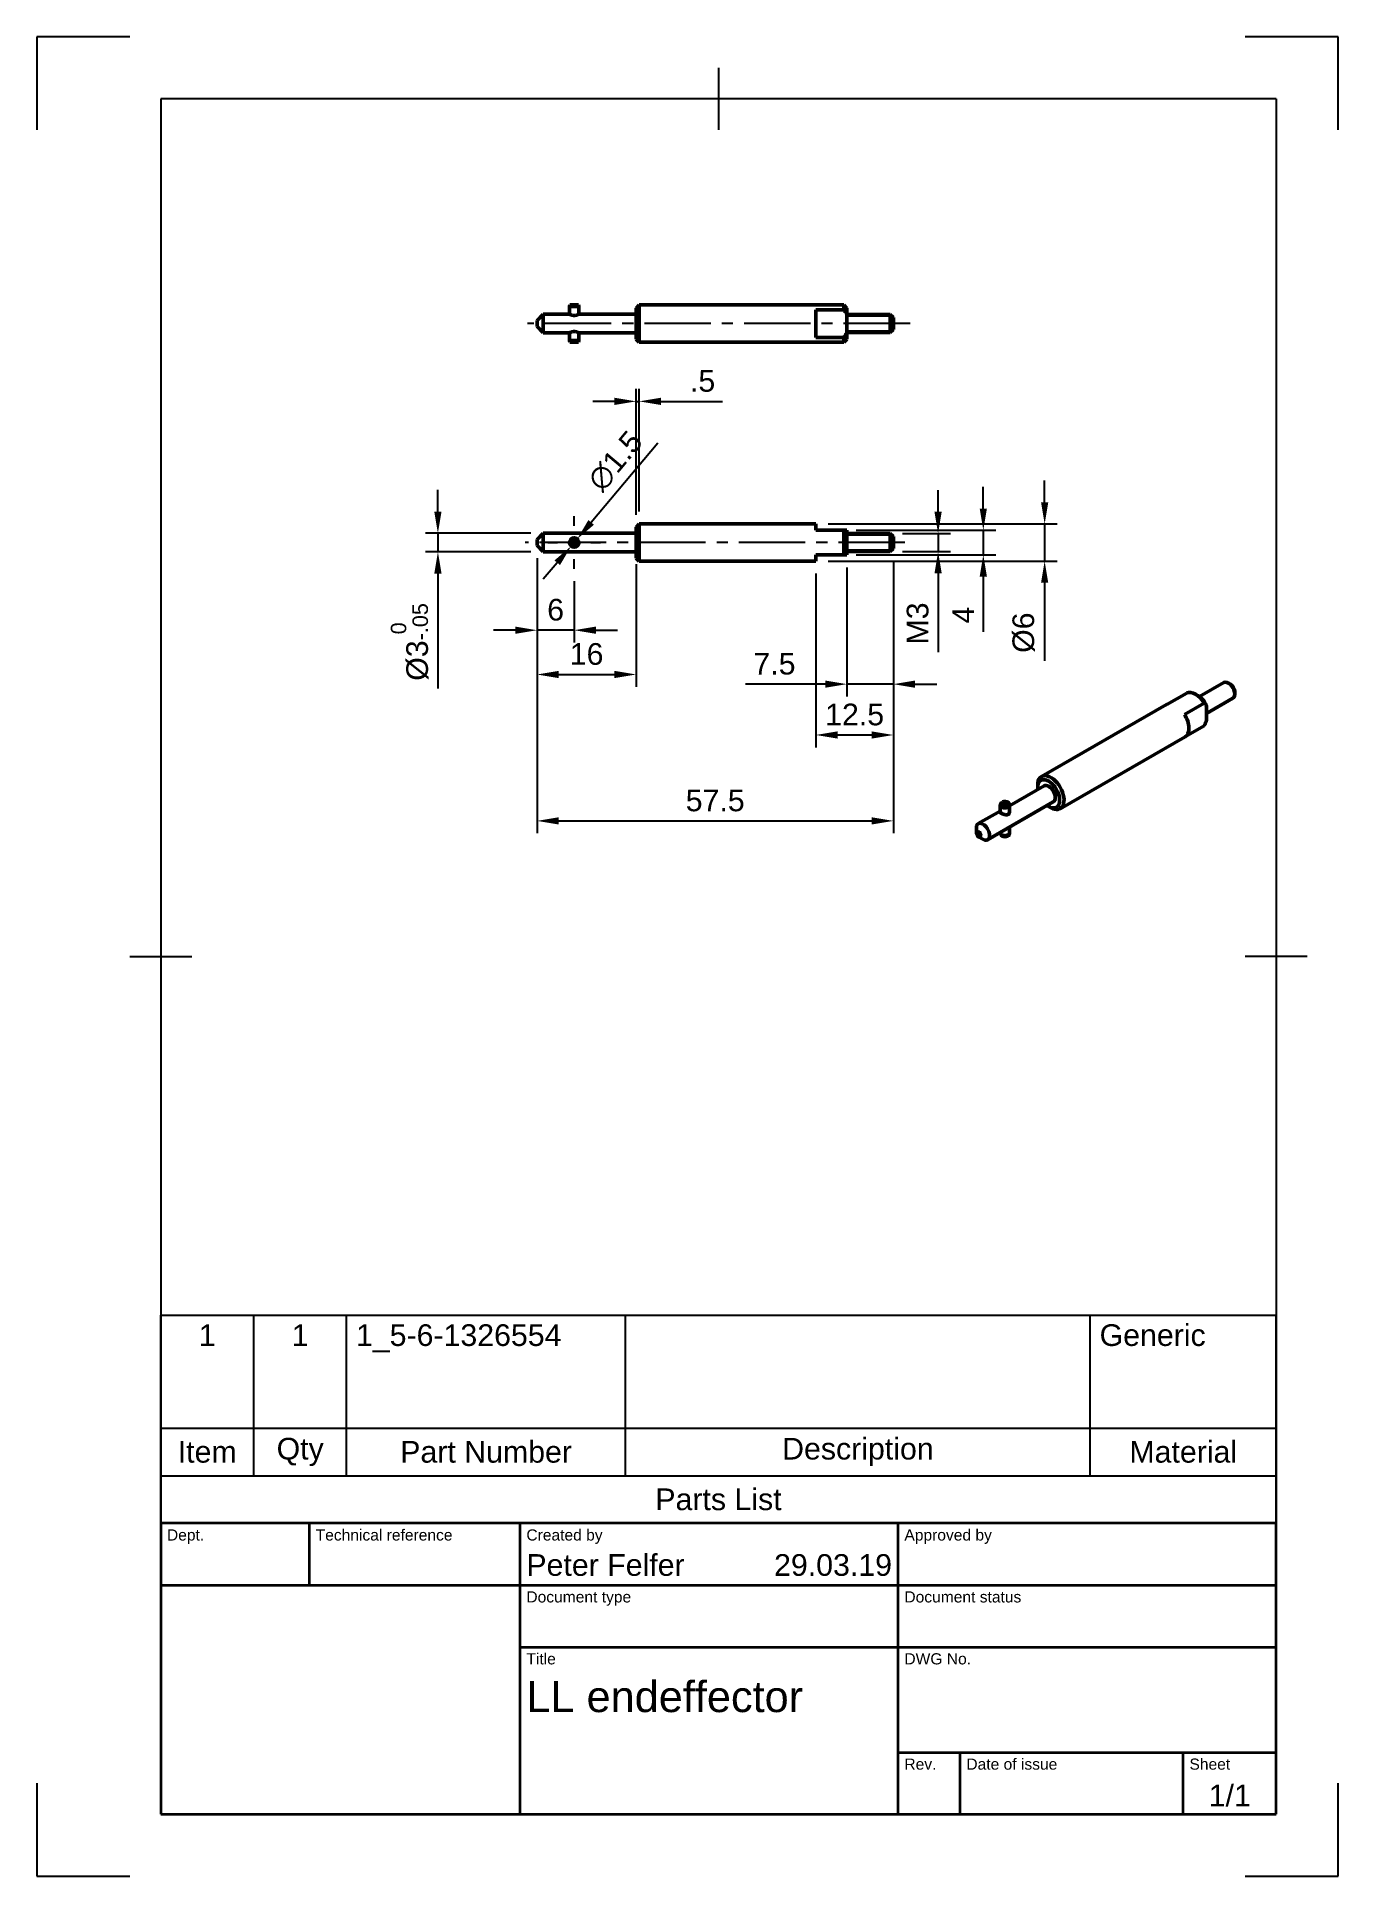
# Model space of a CAD drawing. Header units: millimetres. Extents: x 0 to 210, y 0 to 297.
import ezdxf
from ezdxf.enums import TextEntityAlignment as Align

# ---------------------------------------------------------------- set-up
doc = ezdxf.new("R2010")
doc.units = ezdxf.units.MM
doc.header["$LTSCALE"] = 0.75
doc.linetypes.add('CENTER2', pattern=[28.575, 19.05, -3.175, 3.175, -3.175])
for name, color, linetype, lineweight in [('Border', 7, 'Continuous', 25), ('FD_Dimensions', 7, 'Continuous', 25), ('Parts Lists', 7, 'Continuous', 25), ('Smart Centers', 7, 'CENTER2', 25), ('TitleBlock', 7, 'Continuous', 35), ('Visible', 7, 'Continuous', 50), ('Visible Narrow', 7, 'Continuous', 25)]:
    doc.layers.add(name, color=color, linetype=linetype, lineweight=lineweight)
doc.styles.add('FusionTitle', font='')
doc.styles.get("Standard").update_dxf_attribs({"font": 'arial.ttf'})
doc.styles.get('FusionTitle').set_extended_font_data('Arial Unicode MS')
doc.dimstyles.new('Dim-ISO-25', dxfattribs={"dimtxt": 3.5, "dimasz": 3.5, "dimexe": 2, "dimexo": 2, "dimgap": 1.5, "dimtad": 1, "dimzin": 12, "dimdsep": 46, "dimtxsty": 'Standard', "dimcen": 0, "dimazin": 3, "dimtp": 0.1, "dimtm": 0.1, "dimtfac": 0.714, "dimtmove": 0, "dimatfit": 3, "dimfxl": 1, "dimtzin": 12, "dimarcsym": 0})

# ---------------------------------------------------------------- blocks, each defined once
blk = doc.blocks.new('ISO_A4(P)_SHEET')
at = {"layer": 'Border'}
for p, q in [((15, 297), (0, 297)), ((0, 297), (0, 282)), ((210, 297), (195, 297)), ((210, 282), (210, 297)), ((110, 292), (110, 282)), ((200, 287), (20, 287)), ((20, 287), (20, 10)), ((200, 287), (200, 10)), ((15, 148.5), (25, 148.5)), ((205, 148.5), (195, 148.5)), ((0, 15), (0, 0)), ((210, 0), (210, 15)), ((20, 10), (200, 10)), ((0, 0), (15, 0)), ((195, 0), (210, 0))]:
    blk.add_line(p, q, dxfattribs=at)
blk = doc.blocks.new('ISO_TITLEBLOCK')
at = {"layer": 'TitleBlock'}
for p, q in [((0, 47), (-180, 47)), ((-180, 47), (-180, 0)), ((-156, 37), (-156, 47)), ((-122, 0), (-122, 47)), ((-61, 0), (-61, 47)), ((0, 0), (0, 47)), ((-180, 37), (0, 37)), ((-122, 27), (0, 27)), ((-61, 10), (0, 10)), ((-51, 0), (-51, 10)), ((-15, 0), (-15, 10)), ((-180, 0), (0, 0))]:
    blk.add_line(p, q, dxfattribs=at)
at = {"layer": 'TitleBlock', "style": 'FusionTitle'}
for s, p in [('Dept.', (-179, 46)), ('Technical reference', (-155, 46)), ('Created by', (-121, 46)), ('Approved by', (-60, 46)), ('Document type', (-121, 36)), ('Document status', (-60, 36)), ('Title', (-121, 26)), ('DWG No.', (-60, 26)), ('Rev.', (-60, 9)), ('Date of issue', (-50, 9)), ('Sheet', (-14, 9))]:
    blk.add_text(s, height=1.8, dxfattribs=at).set_placement(p, align=Align.TOP_LEFT)
for tag, p, height in [('DEPT', (-179, 38.5), 3.5), ('TECHNICAL_REFERENCE', (-155, 38.5), 3.5), ('CREATED_BY', (-121, 38.5), 3.5), ('APPROVED_BY', (-60, 38.5), 3.5), ('DOCUMENT_TYPE', (-121, 28.5), 3.5), ('DOCUMENT_STATUS', (-60, 28.5), 3.5), ('TITLE_1', (-121, 16.5), 5), ('TITLE_2', (-121, 9), 5), ('TITLE_3', (-121, 1.5), 5), ('DATE_OF_ISSUE', (-50, 1.5), 3.5)]:
    blk.add_attdef(tag, p, '', height=height, dxfattribs=at)
for tag, p in [('CREATED_DATE', (-62, 38.5)), ('APPROVED_DATE', (-1, 38.5))]:
    blk.add_attdef(tag, text='', height=3.5, dxfattribs=at).set_placement(p, align=Align.RIGHT)
for tag, height, p in [('DRAWING_NUMBER', 5, (-30.5, 16.6)), ('REV', 3.5, (-56, 3.1)), ('SHEET', 3.5, (-7.5, 3.1))]:
    blk.add_attdef(tag, text='', height=height, dxfattribs=at).set_placement(p, align=Align.MIDDLE)
blk = doc.blocks.new('*U6')
at = {"layer": 'Smart Centers', "color": 0, "ltscale": 0.75, "transparency": 16777216}
blk.add_line((27.195839, 0), (-34.535986, 0), dxfattribs=at)
blk = doc.blocks.new('*U7')
at = {"layer": 'Smart Centers', "color": 0, "ltscale": 0.75, "transparency": 16777216}
blk.add_line((28.605666, 0), (-32.646059, 0), dxfattribs=at)
blk = doc.blocks.new('*D21')
at = {"layer": 'Defpoints', "color": 0, "transparency": 16777216}
for p in [(130.218091, 217.334915), (130.218091, 213.334915), (152.733817, 213.334915)]:
    blk.add_point(p, dxfattribs=at)
at = {"layer": 'FD_Dimensions', "color": 0, "lineweight": -2, "transparency": 16777216}
for p, q in [((152.733817, 220.834915), (152.733817, 224.334915)), ((132.218091, 217.334915), (154.733817, 217.334915)), ((152.733817, 217.334915), (152.733817, 213.334915)), ((132.218091, 213.334915), (154.733817, 213.334915)), ((152.733817, 209.834915), (152.733817, 200.914042))]:
    blk.add_line(p, q, dxfattribs=at)
at = {"layer": 'FD_Dimensions', "color": 0, "transparency": 16777216}
for points in [[(152.150484, 220.834915), (153.317151, 220.834915), (152.733817, 217.334915)], [(152.150484, 209.834915), (153.317151, 209.834915), (152.733817, 213.334915)]]:
    blk.add_solid(points, dxfattribs=at)
at = {"layer": 'FD_Dimensions', "color": 0, "transparency": 16777216, "insert": (149.483817, 203.624478), "char_height": 3.5, "attachment_point": 5, "rotation": 90}
blk.add_mtext('4', dxfattribs=at)
blk = doc.blocks.new('*D22')
at = {"layer": 'Defpoints', "color": 0, "transparency": 16777216}
for p in [(137.718091, 216.798415), (137.718091, 213.871415), (145.439863, 213.871415)]:
    blk.add_point(p, dxfattribs=at)
at = {"layer": 'FD_Dimensions', "lineweight": -2, "transparency": 16777216}
for p, q in [((145.439863, 220.298415), (145.439863, 223.798415)), ((139.718091, 216.798415), (147.439863, 216.798415)), ((139.718091, 213.871415), (147.439863, 213.871415)), ((145.439863, 216.798415), (145.439863, 213.871415)), ((145.439863, 210.371415), (145.439863, 197.664048))]:
    blk.add_line(p, q, dxfattribs=at)
at = {"layer": 'FD_Dimensions', "transparency": 16777216}
for points in [[(144.85653, 220.298415), (146.023196, 220.298415), (145.439863, 216.798415)], [(144.85653, 210.371415), (146.023196, 210.371415), (145.439863, 213.871415)]]:
    blk.add_solid(points, dxfattribs=at)
at = {"layer": 'FD_Dimensions', "color": 0, "transparency": 16777216, "insert": (142.151664, 202.267731), "char_height": 3.5, "attachment_point": 5, "rotation": 90}
blk.add_mtext('M3', dxfattribs=at)
blk = doc.blocks.new('*D23')
at = {"layer": 'Defpoints', "color": 0, "transparency": 16777216}
for p in [(125.718091, 218.334915), (125.718091, 212.334915), (162.633312, 212.334915)]:
    blk.add_point(p, dxfattribs=at)
at = {"layer": 'FD_Dimensions', "lineweight": -2, "transparency": 16777216}
for p, q in [((162.633312, 221.834915), (162.633312, 225.334915)), ((127.718091, 218.334915), (164.633312, 218.334915)), ((162.633312, 218.334915), (162.633312, 212.334915)), ((127.718091, 212.334915), (164.633312, 212.334915)), ((162.633312, 208.834915), (162.633312, 196.234983))]:
    blk.add_line(p, q, dxfattribs=at)
at = {"layer": 'FD_Dimensions', "transparency": 16777216}
for points in [[(162.049979, 221.834915), (163.216646, 221.834915), (162.633312, 218.334915)], [(162.049979, 208.834915), (163.216646, 208.834915), (162.633312, 212.334915)]]:
    blk.add_solid(points, dxfattribs=at)
at = {"layer": 'FD_Dimensions', "color": 0, "transparency": 16777216, "insert": (159.248421, 200.784949), "char_height": 3.5, "attachment_point": 5, "rotation": 90}
blk.add_mtext('%%C6', dxfattribs=at)
blk = doc.blocks.new('*D24')
at = {"layer": 'Defpoints', "color": 0, "transparency": 16777216}
for p in [(138.218091, 214.371415), (130.718091, 213.334915), (130.718091, 192.474309)]:
    blk.add_point(p, dxfattribs=at)
at = {"layer": 'FD_Dimensions', "lineweight": -2, "transparency": 16777216}
for p, q in [((130.718091, 211.334915), (130.718091, 190.474309)), ((138.218091, 212.371415), (138.218091, 190.474309)), ((127.218091, 192.474309), (114.348378, 192.474309)), ((138.218091, 192.474309), (130.718091, 192.474309)), ((141.718091, 192.474309), (145.218091, 192.474309))]:
    blk.add_line(p, q, dxfattribs=at)
at = {"layer": 'FD_Dimensions', "transparency": 16777216}
for points in [[(127.218091, 193.057643), (127.218091, 191.890976), (130.718091, 192.474309)], [(141.718091, 193.057643), (141.718091, 191.890976), (138.218091, 192.474309)]]:
    blk.add_solid(points, dxfattribs=at)
at = {"layer": 'FD_Dimensions', "color": 0, "transparency": 16777216, "insert": (119.033235, 195.754153), "char_height": 3.5, "attachment_point": 5}
blk.add_mtext('7.5', dxfattribs=at)
blk = doc.blocks.new('*D25')
at = {"layer": 'Defpoints', "color": 0, "transparency": 16777216}
for p in [(138.218091, 214.371415), (125.718091, 212.334915), (138.218091, 184.266547)]:
    blk.add_point(p, dxfattribs=at)
at = {"layer": 'FD_Dimensions', "color": 0, "lineweight": -2, "transparency": 16777216}
for p, q in [((138.218091, 212.371415), (138.218091, 182.266547)), ((125.718091, 210.334915), (125.718091, 182.266547)), ((129.218091, 184.266547), (134.718091, 184.266547))]:
    blk.add_line(p, q, dxfattribs=at)
at = {"layer": 'FD_Dimensions', "color": 0, "transparency": 16777216}
for points in [[(129.218091, 184.84988), (129.218091, 183.683213), (125.718091, 184.266547)], [(134.718091, 184.84988), (134.718091, 183.683213), (138.218091, 184.266547)]]:
    blk.add_solid(points, dxfattribs=at)
at = {"layer": 'FD_Dimensions', "color": 0, "transparency": 16777216, "insert": (131.968091, 187.553552), "char_height": 3.5, "attachment_point": 5}
blk.add_mtext('12.5', dxfattribs=at)
blk = doc.blocks.new('*U13')
at = {"layer": 'Smart Centers', "color": 0, "ltscale": 0.75, "transparency": 16777216}
for p, q in [((0, 2.678906), (0, 4.25)), ((-4.25, 0), (-2.678906, 0)), ((2.678906, 0), (4.25, 0)), ((0, -4.25), (0, -2.678906))]:
    blk.add_line(p, q, dxfattribs=at)
at = {"layer": 'Smart Centers', "color": 0, "linetype": 'Continuous', "ltscale": 0.75, "transparency": 16777216}
for p, q in [((-0.892969, 0), (0.892969, 0)), ((0, -0.892969), (0, 0.892969))]:
    blk.add_line(p, q, dxfattribs=at)
blk = doc.blocks.new('*D26')
at = {"layer": 'Defpoints', "color": 0, "transparency": 16777216}
for p in [(97.218091, 238.133905), (96.718091, 217.834915), (97.218091, 218.334915)]:
    blk.add_point(p, dxfattribs=at)
at = {"layer": 'FD_Dimensions', "color": 0, "lineweight": -2, "transparency": 16777216}
for p, q in [((93.218091, 238.133905), (89.718091, 238.133905)), ((96.718091, 219.834915), (96.718091, 240.133905)), ((96.718091, 238.133905), (97.218091, 238.133905)), ((97.218091, 220.334915), (97.218091, 240.133905)), ((100.718091, 238.133905), (110.656018, 238.133905))]:
    blk.add_line(p, q, dxfattribs=at)
at = {"layer": 'FD_Dimensions', "color": 0, "transparency": 16777216}
for points in [[(93.218091, 238.717238), (93.218091, 237.550571), (96.718091, 238.133905)], [(100.718091, 238.717238), (100.718091, 237.550571), (97.218091, 238.133905)]]:
    blk.add_solid(points, dxfattribs=at)
at = {"layer": 'FD_Dimensions', "color": 0, "transparency": 16777216, "insert": (107.437055, 241.413748), "char_height": 3.5, "attachment_point": 5}
blk.add_mtext('.5', dxfattribs=at)
blk = doc.blocks.new('*D27')
at = {"layer": 'Defpoints', "color": 0, "transparency": 16777216}
for p in [(81.718091, 216.834915), (64.723346, 213.834915), (81.718091, 213.834915)]:
    blk.add_point(p, dxfattribs=at)
at = {"layer": 'FD_Dimensions', "lineweight": -2, "transparency": 16777216}
for p, q in [((64.723346, 220.334915), (64.723346, 223.834915)), ((79.718091, 216.834915), (62.723346, 216.834915)), ((64.723346, 216.834915), (64.723346, 213.834915)), ((79.718091, 213.834915), (62.723346, 213.834915)), ((64.723346, 210.334915), (64.723346, 191.745475))]:
    blk.add_line(p, q, dxfattribs=at)
at = {"layer": 'FD_Dimensions', "transparency": 16777216}
for points in [[(64.140012, 220.334915), (65.306679, 220.334915), (64.723346, 216.834915)], [(64.140012, 210.334915), (65.306679, 210.334915), (64.723346, 213.834915)]]:
    blk.add_solid(points, dxfattribs=at)
at = {"layer": 'FD_Dimensions', "color": 0, "transparency": 16777216, "insert": (60.184572, 199.290195), "char_height": 3.5, "attachment_point": 5, "rotation": 90}
blk.add_mtext('Ø3{\\H0.714x;\\S 0^ -.05;}', dxfattribs=at)
blk = doc.blocks.new('*D28')
at = {"layer": 'Defpoints', "color": 0, "transparency": 16777216}
for p in [(86.235761, 214.760583), (87.200422, 215.909247)]:
    blk.add_point(p, dxfattribs=at)
at = {"layer": 'FD_Dimensions', "lineweight": -2, "transparency": 16777216}
for p, q in [((100.195269, 231.382781), (89.451297, 218.589463)), ((86.235761, 214.760583), (87.200422, 215.909247)), ((83.984885, 212.080366), (81.73401, 209.40015))]:
    blk.add_line(p, q, dxfattribs=at)
at = {"layer": 'FD_Dimensions', "transparency": 16777216}
for points in [[(89.004595, 218.964609), (89.898, 218.214317), (87.200422, 215.909247)], [(83.538183, 212.455512), (84.431588, 211.705221), (86.235761, 214.760583)]]:
    blk.add_solid(points, dxfattribs=at)
at = {"layer": 'FD_Dimensions', "color": 0, "transparency": 16777216, "insert": (93.356653, 228.503078), "char_height": 3.5, "attachment_point": 5, "rotation": 49.9760951}
blk.add_mtext('∅1.5', dxfattribs=at)
blk = doc.blocks.new('*T17')
at = {"layer": 'Parts Lists', "color": 0, "linetype": 'ByBlock', "lineweight": -2, "transparency": 16777216}
for p, q in [((0, 33.614598), (180, 33.614598)), ((0, 0), (0, 33.614598)), ((15, 7.666667), (15, 33.614598)), ((30, 7.666667), (30, 33.614598)), ((75, 7.666667), (75, 33.614598)), ((150, 7.666667), (150, 33.614598)), ((180, 0), (180, 33.614598)), ((0, 15.333333), (180, 15.333333)), ((0, 7.666667), (180, 7.666667)), ((0, 0), (180, 0))]:
    blk.add_line(p, q, dxfattribs=at)
at = {"layer": 'Parts Lists', "color": 0, "transparency": 16777216, "char_height": 3.5}
for s, insert, width, attachment_point in [('1', (7.5, 32.114598), 12, 2), ('1', (22.5, 32.114598), 12, 2), ('1_5-6-1326554', (31.5, 32.114598), 42, 1), ('Generic', (151.5, 32.114598), 27, 1), ('Item', (7.5, 11.5), 12, 5), ('Qty', (22.5, 11.5), 12, 5), ('Part Number', (52.5, 11.5), 42, 5), ('Description', (112.5, 11.5), 72, 5), ('Material', (165, 11.5), 27, 5), ('Parts List', (90, 3.833333), 177, 5)]:
    blk.add_mtext(s, dxfattribs=dict(at, insert=insert, width=width, attachment_point=attachment_point))
blk = doc.blocks.new('*D29')
at = {"layer": 'Defpoints', "color": 0, "transparency": 16777216}
for p in [(80.718091, 214.834915), (138.218091, 214.371415), (138.218091, 170.398799)]:
    blk.add_point(p, dxfattribs=at)
at = {"layer": 'FD_Dimensions', "lineweight": -2, "transparency": 16777216}
for p, q in [((80.718091, 212.834915), (80.718091, 168.398799)), ((138.218091, 212.371415), (138.218091, 168.398799)), ((84.218091, 170.398799), (134.718091, 170.398799))]:
    blk.add_line(p, q, dxfattribs=at)
at = {"layer": 'FD_Dimensions', "transparency": 16777216}
for points in [[(84.218091, 170.982132), (84.218091, 169.815466), (80.718091, 170.398799)], [(134.718091, 170.982132), (134.718091, 169.815466), (138.218091, 170.398799)]]:
    blk.add_solid(points, dxfattribs=at)
at = {"layer": 'FD_Dimensions', "color": 0, "transparency": 16777216, "insert": (109.468091, 173.678642), "char_height": 3.5, "attachment_point": 5}
blk.add_mtext('57.5', dxfattribs=at)
blk = doc.blocks.new('*D30')
at = {"layer": 'Defpoints', "color": 0, "transparency": 16777216}
for p in [(80.718091, 214.834915), (96.718091, 213.834915), (96.718091, 194.035925)]:
    blk.add_point(p, dxfattribs=at)
at = {"layer": 'FD_Dimensions', "lineweight": -2, "transparency": 16777216}
for p, q in [((80.718091, 212.834915), (80.718091, 192.035925)), ((96.718091, 211.834915), (96.718091, 192.035925)), ((84.218091, 194.035925), (93.218091, 194.035925))]:
    blk.add_line(p, q, dxfattribs=at)
at = {"layer": 'FD_Dimensions', "transparency": 16777216}
for points in [[(84.218091, 194.619258), (84.218091, 193.452592), (80.718091, 194.035925)], [(93.218091, 194.619258), (93.218091, 193.452592), (96.718091, 194.035925)]]:
    blk.add_solid(points, dxfattribs=at)
at = {"layer": 'FD_Dimensions', "color": 0, "transparency": 16777216, "insert": (88.718091, 197.32293), "char_height": 3.5, "attachment_point": 5}
blk.add_mtext('16', dxfattribs=at)
blk = doc.blocks.new('*D31')
at = {"layer": 'Defpoints', "color": 0, "transparency": 16777216}
for p in [(80.718091, 214.834915), (86.718091, 211.084915), (80.718091, 201.18542)]:
    blk.add_point(p, dxfattribs=at)
at = {"layer": 'FD_Dimensions', "lineweight": -2, "transparency": 16777216}
for p, q in [((80.718091, 212.834915), (80.718091, 199.18542)), ((86.718091, 209.084915), (86.718091, 199.18542)), ((77.218091, 201.18542), (73.718091, 201.18542)), ((86.718091, 201.18542), (80.718091, 201.18542)), ((90.218091, 201.18542), (93.718091, 201.18542))]:
    blk.add_line(p, q, dxfattribs=at)
at = {"layer": 'FD_Dimensions', "transparency": 16777216}
for points in [[(77.218091, 201.768753), (77.218091, 200.602087), (80.718091, 201.18542)], [(90.218091, 201.768753), (90.218091, 200.602087), (86.718091, 201.18542)]]:
    blk.add_solid(points, dxfattribs=at)
at = {"layer": 'FD_Dimensions', "color": 0, "transparency": 16777216, "insert": (83.718091, 204.472425), "char_height": 3.5, "attachment_point": 5}
blk.add_mtext('6', dxfattribs=at)

msp = doc.modelspace()

# ---------------------------------------------------------------- linework, layer by layer
at = {"layer": 'Visible', "extrusion": (-1, 2e-16, 0)}
for p, q in [((86.033, 253.702), (85.968, 253.452)), ((85.968, 253.452), (87.468, 253.452)), ((85.968, 253.452), (85.968, 252.202)), ((86.033, 253.702), (87.403, 253.702)), ((87.403, 253.702), (87.468, 253.452)), ((87.468, 253.452), (87.468, 252.202)), ((96.718, 253.202), (97.218, 253.702)), ((96.718, 248.202), (96.718, 253.202)), ((97.218, 253.702), (97.218, 247.702)), ((130.218, 253.702), (97.218, 253.702)), ((125.718, 252.938), (125.718, 248.466)), ((125.718, 252.938), (130.218, 252.938)), ((130.218, 252.938), (130.218, 253.702)), ((130.718, 253.202), (130.218, 253.702)), ((130.718, 253.202), (130.718, 252.202)), ((80.718, 251.202), (81.718, 252.202)), ((80.718, 250.202), (80.718, 251.202)), ((80.718, 250.202), (81.718, 249.202)), ((85.968, 252.202), (81.718, 252.202)), ((81.718, 252.202), (81.718, 249.202)), ((96.718, 252.202), (87.468, 252.202)), ((130.718, 252.202), (130.718, 249.202)), ((137.718, 252.165), (130.718, 252.165)), ((137.718, 249.238), (137.718, 252.165)), ((138.218, 251.665), (137.718, 252.165)), ((138.218, 249.738), (137.718, 249.238)), ((138.218, 251.665), (138.218, 249.738)), ((85.968, 249.202), (81.718, 249.202)), ((85.968, 249.202), (85.968, 247.952)), ((85.968, 247.952), (87.468, 247.952)), ((86.033, 247.702), (85.968, 247.952)), ((86.033, 247.702), (87.403, 247.702)), ((87.403, 247.702), (87.468, 247.952)), ((96.718, 249.202), (87.468, 249.202)), ((87.468, 249.202), (87.468, 247.952)), ((96.718, 248.202), (97.218, 247.702)), ((130.218, 247.702), (97.218, 247.702)), ((130.218, 248.466), (125.718, 248.466)), ((130.218, 247.702), (130.218, 248.466)), ((130.718, 248.202), (130.218, 247.702)), ((137.718, 249.238), (130.718, 249.238)), ((130.718, 249.202), (130.718, 248.202)), ((80.718, 215.835), (81.718, 216.835)), ((81.718, 216.835), (81.718, 213.835)), ((96.718, 216.835), (81.718, 216.835)), ((96.718, 217.835), (97.218, 218.335)), ((96.718, 212.835), (96.718, 217.835)), ((97.218, 218.335), (97.218, 212.335)), ((125.718, 218.335), (97.218, 218.335)), ((125.718, 218.335), (125.718, 217.335)), ((130.218, 217.335), (125.718, 217.335)), ((130.718, 217.335), (130.218, 217.335)), ((130.218, 213.335), (130.218, 217.335)), ((130.718, 217.335), (130.718, 213.335)), ((80.718, 214.835), (80.718, 215.835)), ((80.718, 214.835), (81.718, 213.835)), ((86.593, 216.009), (86.593, 216.074)), ((86.593, 215.767), (86.593, 216.009)), ((86.843, 216.074), (86.843, 216.009)), ((86.843, 216.009), (86.843, 215.767)), ((137.718, 216.798), (130.718, 216.798)), ((137.718, 213.871), (130.718, 213.871)), ((137.718, 213.871), (137.718, 216.798)), ((138.218, 216.298), (137.718, 216.798)), ((138.218, 214.371), (137.718, 213.871)), ((138.218, 216.298), (138.218, 214.371)), ((96.718, 213.835), (81.718, 213.835)), ((96.718, 212.835), (97.218, 212.335)), ((125.718, 212.335), (97.218, 212.335)), ((125.718, 213.335), (125.718, 212.335)), ((125.718, 213.335), (130.218, 213.335)), ((130.218, 213.335), (130.718, 213.335))]:
    msp.add_line(p, q, dxfattribs=at)
at = {"layer": 'Visible', "extrusion": (-0.707107, -0.407196, 0.578093)}
for p, q in [((185.557, 191.045), (182.375, 189.213)), ((187.331, 190.646), (186.979, 190.85)), ((191.544, 192.725), (187.609, 190.459)), ((193.004, 190.188), (188.738, 187.732)), ((192.63, 192.446), (192.278, 192.651)), ((193.309, 191.268), (193.309, 190.861)), ((182.292, 189.17), (162.139, 177.565)), ((185.203, 187.584), (188.385, 189.416)), ((188.738, 189.018), (188.738, 186.565)), ((188.385, 185.76), (185.364, 184.021)), ((185.286, 183.97), (165.133, 172.365)), ((162.534, 176.061), (156.962, 172.852)), ((161.515, 175.78), (161.515, 176.187)), ((164.031, 173.462), (153.425, 167.354)), ((155.462, 172.938), (155.462, 171.837)), ((155.538, 173.214), (155.474, 173.017)), ((155.818, 173.267), (155.647, 173.366)), ((155.818, 173.267), (155.818, 173.017)), ((155.824, 173.467), (155.994, 173.369)), ((155.994, 172.915), (155.994, 173.369)), ((156.885, 173.214), (156.949, 173.017)), ((156.962, 172.938), (156.962, 171.837)), ((163.276, 172.722), (163.628, 172.517)), ((155.462, 171.989), (151.928, 169.953)), ((156.962, 169.391), (156.962, 168.441)), ((151.615, 168.45), (151.615, 169.264)), ((151.968, 167.838), (152.672, 167.43)), ((155.462, 168.527), (155.462, 168.441)), ((155.538, 168.165), (155.474, 168.363)), ((156.885, 168.165), (156.949, 168.363))]:
    msp.add_line(p, q, dxfattribs=at)
at = {"layer": 'Visible', "extrusion": (0, 0, -1)}
for radius, start, end in [(0.75, 99.59407, 80.40593), (0.685, 100.50977, 79.49023), (0.45, 106.12762, 73.87238)]:
    msp.add_arc((-86.718, 215.335), radius, start, end, dxfattribs=at)
at = {"layer": 'Visible', "extrusion": (2e-16, -1e-16, -1)}
msp.add_ellipse((186.971, 188.403), major_axis=(-1.497, 2.6), ratio=0.5780931, start_param=0.0537368, end_param=1.5131921, dxfattribs=at)
at = {"layer": 'Visible'}
for centre, major_axis, start_param, end_param in [((187.324, 188.606), (-1.248, 2.166), 4.5724256, 5.4958534), ((192.628, 191.66), (-0.481, 0.835), 3.9289245, 5.4958534), ((183.789, 186.57), (-1.497, 2.6), -0.0537368, 0), ((183.789, 186.57), (-1.497, 2.6), 3.1415927, 4.7699932), ((163.636, 174.965), (-1.497, 2.6), 2.3542608, 7.0705172), ((163.283, 174.762), (-0.749, 1.3), 3.1415927, 6.2831853), ((152.676, 168.654), (-0.749, 1.3), 2.3542608, 7.0705172)]:
    msp.add_ellipse(centre, major_axis=major_axis, ratio=0.5780931, start_param=start_param, end_param=end_param, dxfattribs=at)
at = {"layer": 'Visible', "extrusion": (0, -2e-16, -1)}
msp.add_ellipse((192.274, 191.457), major_axis=(-0.73, 1.268), ratio=0.5780931, start_param=0, end_param=3.1415927, dxfattribs=at)
at = {"layer": 'Visible', "extrusion": (2e-16, 1e-16, -1)}
msp.add_ellipse((163.283, 174.762), major_axis=(-1.248, 2.166), ratio=0.5780931, start_param=-0.9272952, end_param=4.0688879, dxfattribs=at)
at = {"layer": 'Visible', "extrusion": (-1e-16, -4e-16, -1)}
msp.add_ellipse((156.212, 172.938), major_axis=(0.75, 0), ratio=0.5758617, start_param=-0.1833315, end_param=3.3249242, dxfattribs=at)
at = {"layer": 'Visible', "extrusion": (-2e-16, 1e-16, -1)}
msp.add_ellipse((156.212, 173.142), major_axis=(-0.685, 0), ratio=0.5758617, start_param=0.9688282, end_param=6.8851534, dxfattribs=at)
at = {"layer": 'Visible', "extrusion": (-2e-16, -1e-16, -1)}
msp.add_ellipse((156.212, 173.142), major_axis=(-0.45, 0), ratio=0.5758617, start_param=1.0668782, end_param=6.7871034, dxfattribs=at)
at = {"layer": 'Visible', "extrusion": (-1e-16, -2e-16, -1)}
msp.add_ellipse((151.969, 168.246), major_axis=(-0.25, 0.433), ratio=0.5780931, dxfattribs=at)
at = {"layer": 'Visible', "extrusion": (-1e-16, 1e-16, -1)}
msp.add_ellipse((156.212, 168.441), major_axis=(0.75, 0), ratio=0.5758617, start_param=0, end_param=3.1415927, dxfattribs=at)
at = {"layer": 'Visible', "extrusion": (-1e-16, 0, -1)}
msp.add_ellipse((156.212, 168.237), major_axis=(0.685, 0), ratio=0.5758617, start_param=0.1833315, end_param=2.9582611, dxfattribs=at)
at = {"layer": 'Visible'}
for points in [[(130.218, 252.938), (130.517, 252.537), (130.718, 252.202)], [(130.718, 249.202), (130.517, 248.867), (130.218, 248.466)], [(188.738, 186.565), (188.597, 186.21), (188.385, 185.76)]]:
    msp.add_rational_spline(points, [1, 1.00907742727, 1], degree=2, dxfattribs=at)
for points, knots in [([(87.468, 252.202), (87.468, 252.202), (87.449, 252.192), (87.371, 252.156), (87.314, 252.13), (87.183, 252.08), (87.1, 252.053), (86.915, 252.013), (86.814, 252.001), (86.622, 252.001), (86.521, 252.013), (86.337, 252.053), (86.253, 252.08), (86.122, 252.13), (86.065, 252.156), (85.988, 252.192), (85.968, 252.202), (85.968, 252.202)], [0.11531717, 0.11531717, 0.11531717, 0.11531717, 0.14410711, 0.14410711, 0.17289705, 0.17289705, 0.20176569, 0.20176569, 0.23063433, 0.23063433, 0.25950297, 0.25950297, 0.28837161, 0.28837161, 0.31716155, 0.31716155, 0.3459515, 0.3459515, 0.3459515, 0.3459515]), ([(85.968, 249.202), (85.968, 249.202), (85.988, 249.212), (86.065, 249.248), (86.122, 249.274), (86.253, 249.324), (86.337, 249.351), (86.521, 249.391), (86.622, 249.403), (86.718, 249.403)], [0.57658583, 0.57658583, 0.57658583, 0.57658583, 0.60537577, 0.60537577, 0.63416571, 0.63416571, 0.66303435, 0.66303435, 0.69190299, 0.69190299, 0.69190299, 0.69190299]), ([(86.718, 249.403), (86.814, 249.403), (86.915, 249.391), (87.1, 249.351), (87.183, 249.324), (87.314, 249.274), (87.371, 249.248), (87.449, 249.212), (87.468, 249.202), (87.468, 249.202)], [0.23063433, 0.23063433, 0.23063433, 0.23063433, 0.25950297, 0.25950297, 0.28837161, 0.28837161, 0.31716155, 0.31716155, 0.3459515, 0.3459515, 0.3459515, 0.3459515])]:
    msp.add_open_spline(points, degree=3, knots=knots, dxfattribs=at)
for points in [[(86.593, 216.074), (86.635, 216.081), (86.677, 216.085), (86.718, 216.085)], [(86.718, 216.085), (86.759, 216.085), (86.801, 216.081), (86.843, 216.074)]]:
    msp.add_open_spline(points, degree=3, dxfattribs=at)
at = {"layer": 'Visible', "extrusion": (-3.09066e-11, -2.28749e-11, -1)}
msp.add_rational_spline([(188.385, 189.416), (188.597, 189.21), (188.738, 189.018)], [1, 1.00907742727, 1], degree=2, dxfattribs=at)
at = {"layer": 'Visible', "extrusion": (-2.31148e-08, 6.05678e-09, 1)}
msp.add_rational_spline([(155.777, 173.291), (155.801, 173.383), (155.824, 173.467)], [1.00000770805, 1.00104579951, 1], degree=2, dxfattribs=at)
at = {"layer": 'Visible', "extrusion": (-1.2457e-12, 1.4969e-12, -1)}
msp.add_open_spline([(156.962, 171.837), (156.962, 171.763), (156.943, 171.683), (156.868, 171.544), (156.81, 171.485), (156.674, 171.407), (156.589, 171.383), (156.404, 171.373), (156.305, 171.384), (156.119, 171.425), (156.019, 171.457), (155.835, 171.53), (155.749, 171.571), (155.613, 171.65), (155.556, 171.691), (155.48, 171.767), (155.462, 171.804), (155.462, 171.837)], degree=3, knots=[0.17289705, 0.17289705, 0.17289705, 0.17289705, 0.20176569, 0.20176569, 0.23063433, 0.23063433, 0.25950297, 0.25950297, 0.28837161, 0.28837161, 0.31716155, 0.31716155, 0.3459515, 0.3459515, 0.37474144, 0.37474144, 0.40353138, 0.40353138, 0.40353138, 0.40353138], dxfattribs=at)
at = {"layer": 'Visible Narrow', "extrusion": (-1, 2e-16, 0)}
for p, q in [((138.004, 251.88), (130.718, 251.88)), ((130.718, 249.524), (138.004, 249.524)), ((138.004, 216.513), (130.718, 216.513)), ((130.718, 214.157), (138.004, 214.157))]:
    msp.add_line(p, q, dxfattribs=at)

# ---------------------------------------------------------------- block references
msp.add_blockref('*T17', (20, 57))
at = {"layer": 'Border'}
msp.add_blockref('ISO_A4(P)_SHEET', (0, 0), dxfattribs=at)
at = {"layer": 'Smart Centers', "ltscale": 0.75}
for name, p in [('*U6', (113.718, 250.702)), ('*U13', (86.718, 215.335)), ('*U7', (111.468, 215.335))]:
    msp.add_blockref(name, p, dxfattribs=at)
at = {"layer": 'TitleBlock'}
msp.add_blockref('ISO_TITLEBLOCK', (200, 10), dxfattribs=at).add_auto_attribs({'CREATED_DATE': '29.03.19', 'SHEET': '1/1', 'TITLE_1': 'LL endeffector', 'CREATED_BY': 'Peter Felfer'})

# ---------------------------------------------------------------- dimensions: what is measured, and where the dimension line sits
at = {"layer": 'FD_Dimensions'}
for base, p1, p2, override, picture, middle in [((97.218, 238.134), (96.718, 217.835), (97.218, 218.335), {"dimlfac": 1}, '*D26', (107.437, 241.414)), ((80.718, 201.185), (86.718, 211.085), (80.718, 214.835), {"dimlfac": 1, "dimclrd": 256, "dimclre": 256}, '*D31', (83.718, 204.472)), ((138.218, 170.399), (80.718, 214.835), (138.218, 214.371), {"dimlfac": 1, "dimclrd": 256, "dimclre": 256}, '*D29', (109.468, 173.679)), ((96.718, 194.036), (80.718, 214.835), (96.718, 213.835), {"dimlfac": 1, "dimclrd": 256, "dimclre": 256}, '*D30', (88.718, 197.323)), ((130.718, 192.474), (138.218, 214.371), (130.718, 213.335), {"dimlfac": 1, "dimclrd": 256, "dimclre": 256}, '*D24', (119.033, 195.754)), ((138.218, 184.267), (125.718, 212.335), (138.218, 214.371), {"dimlfac": 1}, '*D25', (131.968, 187.554))]:
    dim = msp.add_linear_dim(base=base, p1=p1, p2=p2, dimstyle='Dim-ISO-25', override=override, dxfattribs=at)
    dim.commit()
    dim.dimension.update_dxf_attribs({"geometry": picture, "text_midpoint": middle})
dim = msp.add_diameter_dim_2p(p1=(86.236, 214.761), p2=(87.2, 215.909), dimstyle='Dim-ISO-25', override={"dimlfac": 1, "dimclrd": 256, "dimclre": 256}, dxfattribs=at)
dim.commit()
dim.dimension.update_dxf_attribs({"geometry": '*D28', "text_midpoint": (93.357, 228.503)})
for base, p1, p2, text, override, picture, middle in [((64.723, 213.835), (81.718, 216.835), (81.718, 213.835), '%%C<>', {"dimgap": 1.5, "dimlfac": 1, "dimclrd": 256, "dimclre": 256, "dimtol": 1, "dimlim": 0, "dimtp": 0, "dimtm": 0.05}, '*D27', (60.185, 199.29)), ((162.633, 212.335), (125.718, 218.335), (125.718, 212.335), '%%C<>', {"dimlfac": 1, "dimclrd": 256, "dimclre": 256}, '*D23', (159.248, 200.785)), ((145.44, 213.871), (137.718, 216.798), (137.718, 213.871), 'M3', {"dimlfac": 1, "dimclrd": 256, "dimclre": 256}, '*D22', (142.152, 202.268))]:
    dim = msp.add_linear_dim(base=base, p1=p1, p2=p2, angle=270, text=text, dimstyle='Dim-ISO-25', override=override, dxfattribs=at)
    dim.commit()
    dim.dimension.update_dxf_attribs({"geometry": picture, "text_midpoint": middle})
dim = msp.add_linear_dim(base=(152.734, 213.335), p1=(130.218, 217.335), p2=(130.218, 213.335), angle=270, dimstyle='Dim-ISO-25', override={"dimlfac": 1}, dxfattribs=at)
dim.commit()
dim.dimension.update_dxf_attribs({"geometry": '*D21', "text_midpoint": (149.484, 203.624)})

doc.saveas('drawing.dxf')
